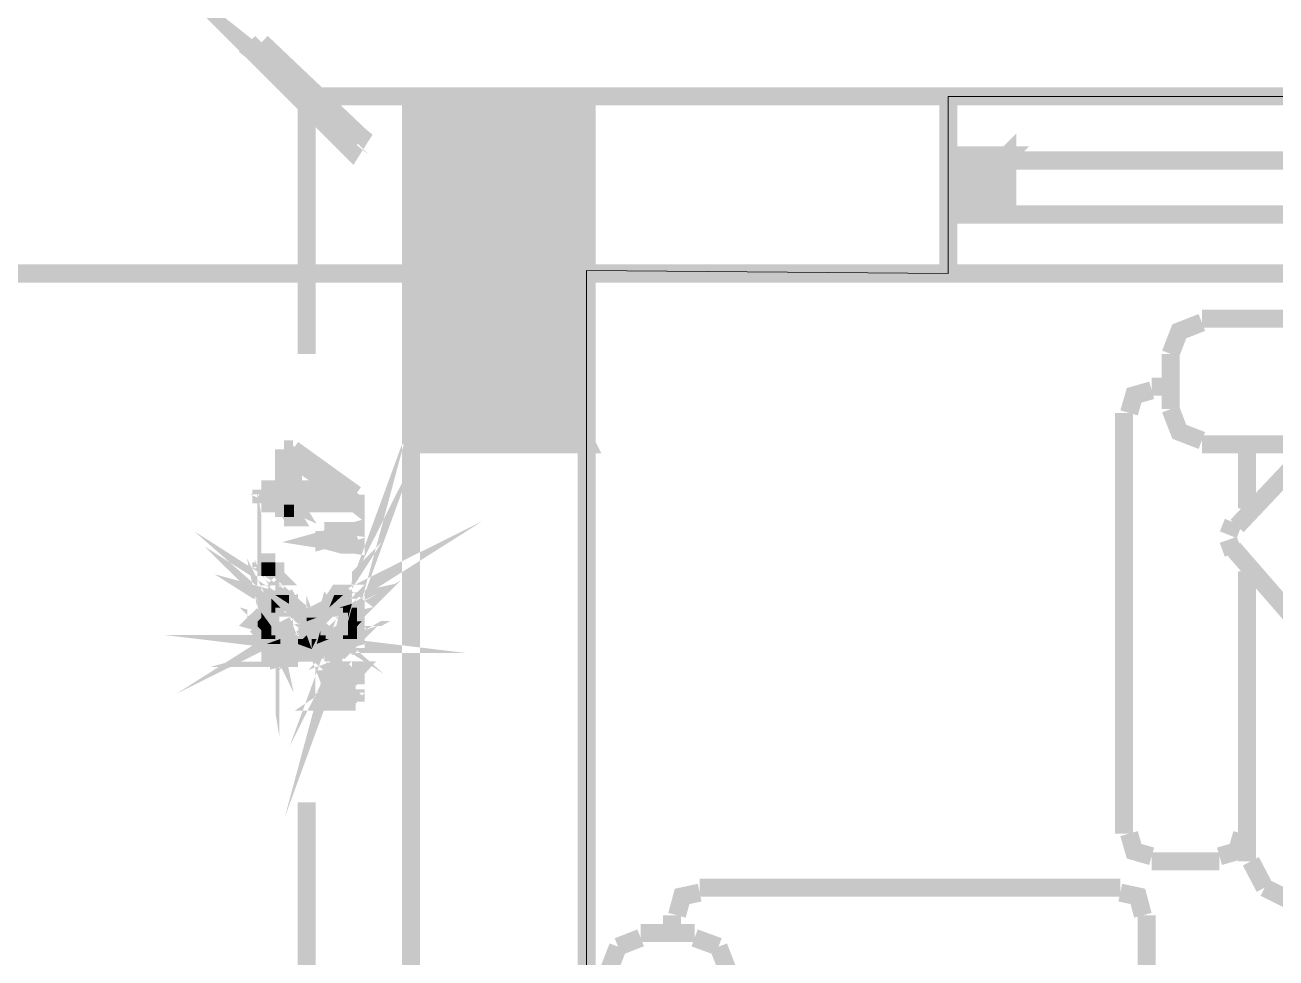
# Model space of a CAD drawing. Header units: inches. Extents: x -524 to 1067, y -71 to 1110.
# Drawn here: x 416.1 to 480.2, y 378.7 to 426.5 of the extents above; entities that cross this region are included whole.
import ezdxf

# ---------------------------------------------------------------- set-up
doc = ezdxf.new("R2010")
doc.units = ezdxf.units.IN
doc.header["$MEASUREMENT"] = 0
doc.layers.add('H', color=7, linetype='Continuous')
doc.layers.add('P', color=7, linetype='Continuous')
doc.layers.add('wall', color=16, linetype='Continuous', lineweight=20)

msp = doc.modelspace()

# ---------------------------------------------------------------- hatches: boundary and pattern name
at = {"layer": 'H', "linetype": 'Continuous'}
for points in [[(433.3373172373583, 420.7235308891658), (432.8226900951627, 420.0118125010232), (427.7348160794147, 425.0996865167713), (428.1873959775157, 425.6143136589667), (433.3373172373583, 420.7235308891658)], [(435.8484057042413, 404.9489315376142), (435.8484057042413, 422.7820394579477), (444.9255525314759, 422.7820394579477), (444.9255525314759, 404.9489315376142), (435.8484057042413, 404.9489315376142)], [(463.4667290020643, 416.7963053217736), (463.4667290020643, 419.8220209308519), (466.4267475291601, 419.8220209308519), (466.4267475291601, 416.7963053217736), (463.4667290020643, 416.7963053217736)], [(429.8626715680668, 404.2408629873595), (429.3443945879835, 402.6312844787907), (429.3443945879835, 404.7554901295549), (429.8626715680668, 404.7554901295549), (429.8626715680668, 404.2408629873595)], [(433.0818285852044, 402.4378430707314), (429.8626715680668, 404.2408629873595), (429.8626715680668, 404.7554901295549), (433.0818285852044, 402.4378430707314)], [(429.8626715680668, 401.923215928536), (429.3443945879835, 402.6312844787907), (429.8626715680668, 404.2408629873595), (429.8626715680668, 401.923215928536)], [(433.0818285852044, 402.4378430707314), (432.1803186268905, 402.6312844787907), (429.8626715680668, 404.2408629873595), (433.0818285852044, 402.4378430707314)], [(428.1873959775157, 401.923215928536), (428.1873959775157, 402.6312844787907), (429.8626715680668, 401.923215928536), (428.1873959775157, 401.923215928536)], [(429.8626715680668, 401.923215928536), (428.1873959775157, 402.6312844787907), (429.3443945879835, 402.6312844787907), (429.8626715680668, 401.923215928536)], [(429.8626715680668, 401.923215928536), (432.1803186268905, 402.6312844787907), (433.0818285852044, 401.923215928536), (429.8626715680668, 401.923215928536)], [(429.8626715680668, 401.923215928536), (429.8626715680668, 402.6312844787907), (432.1803186268905, 402.6312844787907), (429.8626715680668, 401.923215928536)], [(433.0818285852044, 401.923215928536), (432.1803186268905, 402.6312844787907), (433.0818285852044, 402.4378430707314), (433.0818285852044, 401.923215928536)], [(429.3443945879835, 401.2808444602636), (429.3443945879835, 401.923215928536), (429.8626715680668, 401.2808444602636), (429.3443945879835, 401.2808444602636)], [(429.8626715680668, 401.2808444602636), (429.3443945879835, 401.923215928536), (429.8626715680668, 401.923215928536), (429.8626715680668, 401.2808444602636)], [(431.4722500766356, 400.1201960119079), (431.4722500766356, 400.5727759100089), (433.0818285852044, 400.5727759100089), (433.0818285852044, 399.864707359754), (432.3701101970619, 399.864707359754), (431.4722500766356, 400.1201960119079)], [(428.1873959775157, 398.2551288511854), (428.1873959775157, 398.9631974014401), (428.8954645277706, 398.9631974014401), (428.8954645277706, 398.2551288511854), (428.1873959775157, 398.2551288511854)], [(428.7020231197112, 395.6783433023201), (428.4465344675575, 396.835341912788), (428.7020231197112, 397.0944804028296), (428.7020231197112, 395.6783433023201)], [(429.6035330780253, 396.835341912788), (428.7020231197112, 397.0944804028296), (428.8954645277706, 397.2879218108889), (429.6035330780253, 396.835341912788)], [(429.3443945879835, 396.835341912788), (429.3443945879835, 396.6455503426166), (429.1546030178122, 396.6455503426166), (428.7020231197112, 397.0944804028296), (429.6035330780253, 396.835341912788), (429.3443945879835, 396.835341912788)], [(428.8954645277706, 396.6455503426166), (428.8954645277706, 396.3864118525749), (428.7020231197112, 397.0944804028296), (429.1546030178122, 396.6455503426166), (428.8954645277706, 396.6455503426166)], [(428.7020231197112, 396.3864118525749), (428.7020231197112, 397.0944804028296), (428.8954645277706, 396.3864118525749), (428.7020231197112, 396.3864118525749)], [(429.6035330780253, 396.835341912788), (428.8954645277706, 397.2879218108889), (429.1546030178122, 397.2879218108889), (429.6035330780253, 396.835341912788)], [(429.6035330780253, 396.835341912788), (429.1546030178122, 397.2879218108889), (429.3443945879835, 397.2879218108889), (429.6035330780253, 396.835341912788)], [(429.6035330780253, 396.835341912788), (429.3443945879835, 397.2879218108889), (429.6035330780253, 397.2879218108889), (429.6035330780253, 396.835341912788)], [(431.662041646807, 396.6455503426166), (432.3701101970619, 397.2879218108889), (432.3701101970619, 397.0944804028296), (432.6292486871034, 397.0944804028296), (431.662041646807, 396.6455503426166)], [(431.662041646807, 396.6455503426166), (432.1803186268905, 397.2879218108889), (432.3701101970619, 397.2879218108889), (431.662041646807, 396.6455503426166)], [(431.662041646807, 396.6455503426166), (431.9211801368488, 397.2879218108889), (432.1803186268905, 397.2879218108889), (431.662041646807, 396.6455503426166)], [(431.662041646807, 396.6455503426166), (432.6292486871034, 397.0944804028296), (432.8226900951627, 396.835341912788), (431.662041646807, 396.6455503426166)], [(428.7020231197112, 395.6783433023201), (428.1873959775157, 396.6455503426166), (428.4465344675575, 396.6455503426166), (428.4465344675575, 396.835341912788), (428.7020231197112, 395.6783433023201)], [(428.7020231197112, 395.6783433023201), (428.1873959775157, 396.3864118525749), (428.1873959775157, 396.6455503426166), (428.7020231197112, 395.6783433023201)], [(431.662041646807, 396.6455503426166), (432.8226900951627, 396.835341912788), (432.1803186268905, 396.6455503426166), (431.662041646807, 396.6455503426166)], [(432.1803186268905, 396.6455503426166), (432.8226900951627, 396.835341912788), (432.3701101970619, 396.3864118525749), (432.3701101970619, 396.6455503426166), (432.1803186268905, 396.6455503426166)], [(432.3701101970619, 396.3864118525749), (432.8226900951627, 396.835341912788), (432.6292486871034, 396.1272733625331), (432.6292486871034, 396.3864118525749), (432.3701101970619, 396.3864118525749)], [(432.6292486871034, 395.9374817923618), (432.6292486871034, 396.1272733625331), (432.8226900951627, 396.835341912788), (432.6292486871034, 395.9374817923618)], [(432.6292486871034, 395.9374817923618), (432.8226900951627, 396.835341912788), (432.8226900951627, 396.6455503426166), (432.6292486871034, 395.9374817923618)], [(432.6292486871034, 395.9374817923618), (432.8226900951627, 396.6455503426166), (433.0818285852044, 396.6455503426166), (433.0818285852044, 396.3864118525749), (432.6292486871034, 395.9374817923618)], [(427.9939545694565, 395.6783433023201), (427.9939545694565, 395.9374817923618), (428.1873959775157, 396.1272733625331), (428.7020231197112, 395.6783433023201), (427.9939545694565, 395.6783433023201)], [(428.7020231197112, 395.6783433023201), (428.1873959775157, 396.1272733625331), (428.1873959775157, 396.3864118525749), (428.7020231197112, 395.6783433023201)], [(431.0196701785349, 394.7768333440061), (430.5050430363392, 395.9374817923618), (431.0196701785349, 396.1272733625331), (431.0196701785349, 394.7768333440061)], [(430.5050430363392, 395.9374817923618), (430.5050430363392, 396.1272733625331), (431.0196701785349, 396.1272733625331), (430.5050430363392, 395.9374817923618)], [(431.0196701785349, 395.0359718340478), (430.764181526381, 394.5176948539644), (430.5050430363392, 395.6783433023201), (430.5050430363392, 395.9374817923618), (431.0196701785349, 395.0359718340478)], [(431.0196701785349, 394.7768333440061), (430.5050430363392, 395.9374817923618), (431.0196701785349, 395.0359718340478), (431.0196701785349, 394.7768333440061)], [(432.6292486871034, 395.9374817923618), (433.0818285852044, 396.3864118525749), (433.0818285852044, 396.1272733625331), (432.6292486871034, 395.9374817923618)], [(432.6292486871034, 395.9374817923618), (433.0818285852044, 396.1272733625331), (433.0818285852044, 395.9374817923618), (432.6292486871034, 395.9374817923618)], [(432.6292486871034, 395.6783433023201), (432.6292486871034, 395.9374817923618), (433.3373172373583, 395.9374817923618), (433.0818285852044, 395.6783433023201), (432.6292486871034, 395.6783433023201)], [(428.1873959775157, 395.4849018942608), (427.9939545694565, 395.6783433023201), (428.7020231197112, 395.6783433023201), (428.7020231197112, 395.4849018942608), (428.1873959775157, 395.4849018942608)], [(428.1873959775157, 395.2294132421071), (428.1873959775157, 395.4849018942608), (428.7020231197112, 395.4849018942608), (428.7020231197112, 395.2294132421071), (428.1873959775157, 395.2294132421071)], [(428.1873959775157, 395.0359718340478), (428.1873959775157, 395.2294132421071), (428.8954645277706, 395.2294132421071), (428.8954645277706, 395.0359718340478), (428.1873959775157, 395.0359718340478)], [(430.764181526381, 394.5176948539644), (430.31160162828, 395.0359718340478), (430.5050430363392, 395.2294132421071), (430.764181526381, 394.5176948539644)], [(430.764181526381, 394.5176948539644), (430.5050430363392, 395.4849018942608), (430.5050430363392, 395.6783433023201), (430.764181526381, 394.5176948539644)], [(430.764181526381, 394.5176948539644), (430.5050430363392, 395.2294132421071), (430.5050430363392, 395.4849018942608), (430.764181526381, 394.5176948539644)], [(431.0196701785349, 394.7768333440061), (431.2131115865941, 395.6783433023201), (431.2131115865941, 395.4849018942608), (431.0196701785349, 394.7768333440061)], [(431.0196701785349, 394.7768333440061), (431.0196701785349, 395.6783433023201), (431.2131115865941, 395.6783433023201), (431.0196701785349, 394.7768333440061)], [(431.0196701785349, 394.7768333440061), (431.2131115865941, 395.4849018942608), (431.2131115865941, 395.2294132421071), (431.0196701785349, 394.7768333440061)], [(431.0196701785349, 394.7768333440061), (431.4722500766356, 395.2294132421071), (431.4722500766356, 395.0359718340478), (431.0196701785349, 394.7768333440061)], [(431.0196701785349, 394.7768333440061), (431.2131115865941, 395.2294132421071), (431.4722500766356, 395.2294132421071), (431.0196701785349, 394.7768333440061)], [(432.3701101970619, 395.0359718340478), (432.3701101970619, 395.2294132421071), (433.0818285852044, 395.2294132421071), (433.0818285852044, 395.0359718340478), (432.3701101970619, 395.0359718340478)], [(432.6292486871034, 395.4849018942608), (432.6292486871034, 395.6783433023201), (433.0818285852044, 395.6783433023201), (433.0818285852044, 395.4849018942608), (432.6292486871034, 395.4849018942608)], [(432.6292486871034, 395.2294132421071), (432.6292486871034, 395.4849018942608), (433.0818285852044, 395.4849018942608), (433.0818285852044, 395.2294132421071), (432.6292486871034, 395.2294132421071)], [(428.4465344675575, 394.7768333440061), (428.1873959775157, 395.0359718340478), (429.1546030178122, 395.0359718340478), (428.4465344675575, 394.7768333440061)], [(428.4465344675575, 394.7768333440061), (429.1546030178122, 395.0359718340478), (429.1546030178122, 394.7768333440061), (428.4465344675575, 394.7768333440061)], [(428.4465344675575, 394.5176948539644), (428.4465344675575, 394.7768333440061), (429.6035330780253, 394.7768333440061), (430.764181526381, 394.5176948539644), (428.4465344675575, 394.5176948539644)], [(428.7020231197112, 394.327903283793), (428.7020231197112, 394.5176948539644), (430.5050430363392, 394.5176948539644), (430.5050430363392, 394.327903283793), (428.7020231197112, 394.327903283793)], [(430.764181526381, 394.5176948539644), (429.6035330780253, 394.7768333440061), (429.8626715680668, 394.7768333440061), (430.764181526381, 394.5176948539644)], [(430.764181526381, 394.5176948539644), (429.8626715680668, 394.7768333440061), (430.0524631382384, 394.7768333440061), (430.764181526381, 394.5176948539644)], [(430.764181526381, 394.5176948539644), (430.0524631382384, 394.7768333440061), (430.0524631382384, 395.0359718340478), (430.764181526381, 394.5176948539644)], [(430.764181526381, 394.5176948539644), (430.0524631382384, 395.0359718340478), (430.31160162828, 395.0359718340478), (430.764181526381, 394.5176948539644)], [(430.764181526381, 394.5176948539644), (430.764181526381, 395.0359718340478), (431.0196701785349, 395.0359718340478), (430.764181526381, 394.5176948539644)], [(431.2131115865941, 394.5176948539644), (431.0196701785349, 394.7768333440061), (432.8226900951627, 395.0359718340478), (432.8226900951627, 394.7768333440061), (432.6292486871034, 394.5176948539644), (431.2131115865941, 394.5176948539644)], [(431.0196701785349, 394.7768333440061), (431.9211801368488, 395.0359718340478), (432.8226900951627, 395.0359718340478), (431.0196701785349, 394.7768333440061)], [(431.0196701785349, 394.7768333440061), (431.662041646807, 395.0359718340478), (431.9211801368488, 395.0359718340478), (431.0196701785349, 394.7768333440061)], [(431.0196701785349, 394.7768333440061), (431.4722500766356, 395.0359718340478), (431.662041646807, 395.0359718340478), (431.0196701785349, 394.7768333440061)], [(431.662041646807, 394.327903283793), (431.4722500766356, 394.5176948539644), (432.3701101970619, 394.5176948539644), (432.1803186268905, 394.327903283793), (431.662041646807, 394.327903283793)], [(429.1546030178122, 394.0687647937513), (429.1546030178122, 394.327903283793), (430.0524631382384, 394.327903283793), (430.0524631382384, 394.0687647937513), (429.1546030178122, 394.0687647937513)], [(431.4722500766356, 392.9117661832835), (431.4722500766356, 393.3606962434966), (433.0818285852044, 393.3606962434966), (433.0818285852044, 392.6526276932418), (432.3701101970619, 392.6526276932418), (431.4722500766356, 392.9117661832835)], [(431.4722500766356, 391.7511177349278), (431.4722500766356, 392.2000477951408), (432.3701101970619, 392.4591862851825), (433.0818285852044, 392.4591862851825), (433.0818285852044, 391.7511177349278), (431.4722500766356, 391.7511177349278)]]:
    msp.add_hatch(color=256, dxfattribs=at).paths.add_polyline_path(points)

# ---------------------------------------------------------------- linework, layer by layer
at = {"layer": 'P', "const_width": 0.927058823529412}
for points in [[(432.8226900951627, 420.0775095830057), (433.271620155376, 420.7855781332603), (427.7348160794147, 425.1653835987537), (432.8226900951627, 420.0775095830057)], [(433.271620155376, 420.7855781332603), (427.7348160794147, 425.1653835987537), (428.1873959775157, 425.6143136589668)], [(428.1873959775157, 425.6143136589668), (433.271620155376, 420.7855781332603)], [(436.0418471123005, 422.8477365399302), (430.5050430363392, 422.8477365399302)], [(430.5050430363392, 422.8477365399302), (430.5050430363392, 409.6499227372437)], [(444.8598554494934, 405.0146286195966), (435.8484057042413, 422.8477365399302), (444.8598554494934, 422.8477365399302)], [(435.8484057042413, 422.8477365399302), (435.8484057042413, 340.3139523805972)], [(621.7091004703368, 422.8477365399302), (435.8484057042413, 422.8477365399302)], [(435.8484057042413, 405.0146286195966), (444.8598554494934, 405.0146286195966), (435.8484057042413, 422.8477365399302)], [(435.8484057042413, 422.8477365399302), (435.8484057042413, 405.0146286195966)], [(444.8598554494934, 422.8477365399302), (444.8598554494934, 405.0146286195966)], [(463.4010319200818, 422.8477365399302), (534.7991606833982, 422.8477365399302), (463.4010319200818, 422.8477365399302), (477.5660527630646, 422.8477365399302)], [(463.4010319200818, 413.7705897126953), (463.4010319200818, 422.8477365399302)], [(463.4010319200818, 422.8477365399302), (463.4010319200818, 413.7705897126953)], [(463.6601704101236, 422.8477365399302), (475.6973357644542, 422.8477365399302)], [(463.4010319200818, 416.7963053217736), (466.4267475291601, 419.8220209308519), (466.4267475291601, 416.7963053217736)], [(463.4010319200818, 419.8220209308519), (463.4010319200818, 416.7963053217736)], [(463.4010319200818, 416.7963053217736), (466.4267475291601, 419.8220209308519), (463.4010319200818, 419.8220209308519)], [(463.4010319200818, 419.5628824408103), (533.1895821748294, 419.5628824408103)], [(466.4267475291601, 416.7963053217736), (463.4010319200818, 416.7963053217736)], [(533.1895821748294, 416.7963053217736), (463.4010319200818, 416.7963053217736)], [(366.9613654078075, 413.7705897126953), (435.8484057042413, 413.7705897126953)], [(444.8598554494934, 413.7705897126953), (444.8598554494934, 267.7588250068129)], [(444.8598554494934, 413.7705897126953), (554.9499156625552, 413.7705897126953)], [(476.4054043147089, 411.4529426538718), (511.3635516051211, 411.4529426538718), (544.5186789789054, 411.4529426538718)], [(476.4054043147089, 411.2595012458125), (475.2484057042411, 410.8069213477116), (474.799475644028, 409.6499227372437)], [(474.799475644028, 409.6499227372437), (474.799475644028, 406.8176485362247)], [(473.8322686037316, 407.7812057386333), (472.9307586454177, 407.5257170864795), (472.6716201553759, 406.6242071281654)], [(473.8322686037316, 407.9746471466925), (474.799475644028, 407.9746471466925)], [(472.4161315032222, 385.0573150484989), (472.4161315032222, 406.6242071281654)], [(474.799475644028, 406.8176485362247), (475.2484057042411, 405.6570000878691), (476.4054043147089, 405.2080700276559)], [(432.8226900951627, 396.6455503426166), (432.5635516051211, 395.9374817923618), (432.8226900951627, 396.9010389947704)], [(476.4054043147089, 405.0146286195966), (481.94220839067, 405.0146286195966)], [(478.7230513735324, 405.0146286195966), (478.7230513735324, 401.7297745204768)], [(429.7969744860845, 404.3065600693419), (429.3443945879835, 402.6969815607732), (429.7969744860845, 401.9889130105184)], [(429.7969744860845, 404.755490129555), (429.3443945879835, 404.755490129555)], [(429.3443945879835, 404.755490129555), (429.7969744860845, 404.3065600693419)], [(429.3443945879835, 404.755490129555), (429.7969744860845, 404.3065600693419)], [(429.3443945879835, 402.6969815607732), (429.3443945879835, 404.755490129555)], [(429.7969744860845, 404.3065600693419), (429.3443945879835, 402.6969815607732)], [(429.7969744860845, 404.3065600693419), (429.7969744860845, 404.755490129555)], [(429.7969744860845, 404.755490129555), (429.7969744860845, 404.3065600693419)], [(433.0161315032219, 402.4378430707314), (429.7969744860845, 404.755490129555)], [(429.7969744860845, 401.9889130105184), (429.7969744860845, 404.3065600693419)], [(429.7969744860845, 404.3065600693419), (432.114621544908, 402.6969815607732)], [(433.0161315032219, 402.4378430707314), (429.7969744860845, 404.3065600693419)], [(429.7969744860845, 404.3065600693419), (433.0161315032219, 402.4378430707314)], [(429.7969744860845, 404.3065600693419), (429.7969744860845, 402.6969815607732), (429.7969744860845, 402.6969815607732), (429.7969744860845, 404.3065600693419)], [(481.4932783304571, 404.3065600693419), (478.2084242313372, 400.8282645621626)], [(432.5635516051211, 396.386411852575), (432.8226900951627, 396.9010389947704), (432.5635516051211, 396.1929704445156)], [(428.1873959775157, 402.6969815607732), (429.7969744860845, 401.9889130105184), (428.1873959775157, 401.9889130105184)], [(428.1873959775157, 401.9889130105184), (428.1873959775157, 402.6969815607732)], [(428.1873959775157, 402.6969815607732), (429.3443945879835, 402.6969815607732)], [(429.3443945879835, 402.6969815607732), (428.1873959775157, 402.6969815607732), (428.1873959775157, 402.6969815607732), (429.3443945879835, 402.6969815607732)], [(428.1873959775157, 402.6969815607732), (429.7969744860845, 401.9889130105184), (429.3443945879835, 402.6969815607732)], [(429.7969744860845, 401.9889130105184), (432.114621544908, 402.6969815607732)], [(432.114621544908, 402.6969815607732), (429.7969744860845, 402.6969815607732)], [(429.7969744860845, 402.6969815607732), (432.114621544908, 402.6969815607732), (432.114621544908, 402.6969815607732), (429.7969744860845, 402.6969815607732)], [(432.114621544908, 402.6969815607732), (429.7969744860845, 401.9889130105184), (429.7969744860845, 402.6969815607732)], [(432.114621544908, 402.6969815607732), (433.0161315032219, 402.4378430707314)], [(433.0161315032219, 402.4378430707314), (433.0161315032219, 401.9889130105184), (432.114621544908, 402.6969815607732)], [(432.114621544908, 402.6969815607732), (433.0161315032219, 402.4378430707314)], [(432.114621544908, 402.6969815607732), (433.0161315032219, 401.9889130105184)], [(428.1873959775157, 401.9889130105184), (429.3443945879835, 401.9889130105184)], [(429.3443945879835, 401.9889130105184), (429.7969744860845, 401.9889130105184), (428.1873959775157, 401.9889130105184)], [(428.4465344675575, 396.6455503426166), (428.4465344675575, 396.9010389947704), (428.6363260377288, 395.7440403843025)], [(429.3443945879835, 401.9889130105184), (429.7969744860845, 401.2808444602636), (429.3443945879835, 401.2808444602636)], [(429.3443945879835, 401.2808444602636), (429.3443945879835, 401.9889130105184)], [(429.3443945879835, 401.9889130105184), (429.7969744860845, 401.9889130105184)], [(429.7969744860845, 401.2808444602636), (429.3443945879835, 401.9889130105184)], [(429.7969744860845, 401.9889130105184), (429.7969744860845, 401.2808444602636)], [(433.0161315032219, 401.9889130105184), (429.7969744860845, 401.9889130105184)], [(432.5635516051211, 397.0944804028297), (431.662041646807, 396.6455503426166), (432.3701101970619, 397.0944804028297)], [(428.6363260377288, 397.0944804028297), (428.4465344675575, 396.9010389947704), (428.6363260377288, 395.7440403843025), (428.6363260377288, 397.0944804028297)], [(433.0161315032219, 400.5727759100089), (431.4065529946533, 400.120196011908), (433.0161315032219, 399.8647073597541), (433.0161315032219, 400.5727759100089)], [(431.4065529946533, 400.5727759100089), (432.3701101970619, 400.5727759100089)], [(432.3701101970619, 400.5727759100089), (431.4065529946533, 400.5727759100089)], [(431.4065529946533, 400.5727759100089), (431.4065529946533, 400.5727759100089)], [(432.3701101970619, 400.5727759100089), (431.4065529946533, 400.5727759100089)], [(431.4065529946533, 400.5727759100089), (433.0161315032219, 400.5727759100089), (432.3701101970619, 400.5727759100089)], [(431.4065529946533, 400.5727759100089), (433.0161315032219, 400.5727759100089)], [(433.0161315032219, 400.5727759100089), (431.4065529946533, 400.120196011908), (431.4065529946533, 400.5727759100089)], [(478.0149828232779, 401.0217059702219), (477.7594941711238, 400.3793345019496)], [(428.8954645277706, 397.3536188928713), (429.6035330780253, 396.9010389947704), (429.0889059358299, 397.3536188928713)], [(431.4065529946533, 400.120196011908), (433.0161315032219, 399.8647073597541)], [(433.0161315032219, 399.8647073597541), (432.3701101970619, 399.8647073597541), (431.4065529946533, 400.120196011908)], [(477.7594941711238, 400.120196011908), (478.0149828232779, 399.4121274616531)], [(432.3701101970619, 397.3536188928713), (431.662041646807, 396.6455503426166), (432.114621544908, 397.3536188928713), (432.3701101970619, 397.3536188928713)], [(478.0149828232779, 399.6712659516948), (481.0406984323558, 396.1929704445156)], [(428.1873959775157, 396.6455503426166), (428.6363260377288, 395.7440403843025), (428.4465344675575, 396.6455503426166)], [(428.1873959775157, 398.9631974014401), (428.8954645277706, 398.9631974014401)], [(428.8954645277706, 398.9631974014401), (428.1873959775157, 398.9631974014401)], [(428.1873959775157, 398.9631974014401), (428.1873959775157, 398.9631974014401)], [(428.8954645277706, 398.9631974014401), (428.1873959775157, 398.9631974014401)], [(428.1873959775157, 398.9631974014401), (428.8954645277706, 398.2551288511854)], [(428.1873959775157, 398.9631974014401), (428.8954645277706, 398.2551288511854), (428.1873959775157, 398.2551288511854)], [(428.1873959775157, 398.2551288511854), (428.1873959775157, 398.9631974014401)], [(429.0889059358299, 397.3536188928713), (429.6035330780253, 396.9010389947704), (429.3443945879835, 397.3536188928713)], [(428.8954645277706, 398.2551288511854), (428.8954645277706, 398.9631974014401)], [(478.7230513735324, 398.5106175033392), (478.7230513735324, 383.6411779479894)], [(429.3443945879835, 396.9010389947704), (428.6363260377288, 397.0944804028297), (429.3443945879835, 396.6455503426166), (429.3443945879835, 396.9010389947704)], [(432.3701101970619, 397.0944804028297), (432.3701101970619, 397.3536188928713), (431.662041646807, 396.6455503426166)], [(432.8226900951627, 396.9010389947704), (431.662041646807, 396.6455503426166), (432.5635516051211, 397.0944804028297), (432.8226900951627, 396.9010389947704)], [(428.6363260377288, 397.0944804028297), (428.8954645277706, 397.3536188928713), (429.6035330780253, 396.9010389947704)], [(429.0889059358299, 397.3536188928713), (428.8954645277706, 397.3536188928713)], [(429.6035330780253, 396.9010389947704), (429.0889059358299, 397.3536188928713)], [(429.0889059358299, 397.3536188928713), (429.0889059358299, 397.3536188928713)], [(429.0889059358299, 397.3536188928713), (429.6035330780253, 396.9010389947704)], [(429.3443945879835, 397.3536188928713), (429.0889059358299, 397.3536188928713)], [(429.6035330780253, 396.9010389947704), (429.3443945879835, 397.3536188928713)], [(429.3443945879835, 397.3536188928713), (429.3443945879835, 397.3536188928713)], [(429.3443945879835, 397.3536188928713), (429.6035330780253, 396.9010389947704)], [(429.6035330780253, 397.3536188928713), (429.6035330780253, 396.9010389947704), (429.6035330780253, 397.3536188928713)], [(433.0161315032219, 396.1929704445156), (432.5635516051211, 395.9374817923618), (433.0161315032219, 396.386411852575), (433.0161315032219, 396.1929704445156)], [(431.662041646807, 396.6455503426166), (432.114621544908, 397.3536188928713), (432.114621544908, 397.3536188928713), (431.662041646807, 396.6455503426166)], [(431.8554830548662, 397.3536188928713), (431.662041646807, 396.6455503426166), (431.8554830548662, 397.3536188928713)], [(428.1873959775157, 396.6455503426166), (428.6363260377288, 395.7440403843025), (428.1873959775157, 396.6455503426166)], [(428.4465344675575, 396.6455503426166), (428.1873959775157, 396.6455503426166)], [(428.6363260377288, 397.0944804028297), (429.3443945879835, 396.6455503426166), (429.0889059358299, 396.6455503426166), (428.6363260377288, 397.0944804028297)], [(428.4465344675575, 396.9010389947704), (428.6363260377288, 395.7440403843025), (428.4465344675575, 396.9010389947704)], [(428.4465344675575, 396.9010389947704), (428.4465344675575, 396.9010389947704)], [(428.6363260377288, 395.7440403843025), (428.4465344675575, 396.6455503426166)], [(429.6035330780253, 396.9010389947704), (428.6363260377288, 397.0944804028297), (429.6035330780253, 396.9010389947704)], [(429.0889059358299, 396.6455503426166), (428.6363260377288, 397.0944804028297), (429.0889059358299, 396.6455503426166)], [(428.8954645277706, 396.6455503426166), (428.6363260377288, 397.0944804028297), (428.8954645277706, 396.6455503426166)], [(428.6363260377288, 397.0944804028297), (428.8954645277706, 396.6455503426166), (428.8954645277706, 396.386411852575)], [(428.8954645277706, 396.386411852575), (428.6363260377288, 397.0944804028297)], [(428.8954645277706, 396.386411852575), (428.6363260377288, 397.0944804028297), (428.8954645277706, 396.386411852575), (428.6363260377288, 397.0944804028297)], [(428.6363260377288, 397.0944804028297), (428.6363260377288, 396.386411852575)], [(428.6363260377288, 397.0944804028297), (428.6363260377288, 396.386411852575), (428.6363260377288, 396.1929704445156), (428.6363260377288, 397.0944804028297)], [(428.6363260377288, 396.1929704445156), (428.6363260377288, 397.0944804028297), (428.6363260377288, 396.1929704445156), (428.6363260377288, 397.0944804028297), (428.6363260377288, 395.9374817923618)], [(428.6363260377288, 397.0944804028297), (428.6363260377288, 395.9374817923618), (428.6363260377288, 395.7440403843025), (428.6363260377288, 397.0944804028297)], [(428.6363260377288, 397.0944804028297), (429.6035330780253, 396.9010389947704), (428.6363260377288, 397.0944804028297), (429.6035330780253, 396.9010389947704), (428.6363260377288, 397.0944804028297), (428.6363260377288, 397.0944804028297), (429.6035330780253, 396.9010389947704)], [(428.8954645277706, 396.6455503426166), (428.8954645277706, 396.6455503426166)], [(430.5050430363392, 395.9374817923618), (430.9539730965525, 394.7768333440061), (430.9539730965525, 395.9374817923618)], [(431.662041646807, 396.6455503426166), (432.5635516051211, 397.0944804028297)], [(432.5635516051211, 397.0944804028297), (431.662041646807, 396.6455503426166)], [(431.662041646807, 396.6455503426166), (432.3701101970619, 397.0944804028297)], [(431.662041646807, 396.6455503426166), (432.8226900951627, 396.9010389947704), (431.662041646807, 396.6455503426166)], [(431.8554830548662, 396.6455503426166), (432.8226900951627, 396.9010389947704), (431.8554830548662, 396.6455503426166), (431.8554830548662, 396.6455503426166), (432.8226900951627, 396.9010389947704)], [(431.8554830548662, 396.6455503426166), (432.114621544908, 396.6455503426166)], [(432.114621544908, 396.6455503426166), (432.8226900951627, 396.9010389947704)], [(432.114621544908, 396.6455503426166), (432.8226900951627, 396.9010389947704), (432.114621544908, 396.6455503426166)], [(432.3701101970619, 397.0944804028297), (432.5635516051211, 397.0944804028297)], [(432.3701101970619, 396.6455503426166), (432.8226900951627, 396.9010389947704)], [(432.8226900951627, 396.9010389947704), (432.3701101970619, 396.386411852575)], [(432.8226900951627, 396.9010389947704), (432.3701101970619, 396.386411852575), (432.3701101970619, 396.386411852575), (432.8226900951627, 396.9010389947704)], [(432.3701101970619, 396.386411852575), (432.8226900951627, 396.9010389947704), (432.3701101970619, 396.386411852575)], [(432.3701101970619, 396.386411852575), (432.3701101970619, 396.6455503426166)], [(432.5635516051211, 397.0944804028297), (432.5635516051211, 397.0944804028297)], [(432.8226900951627, 396.9010389947704), (432.5635516051211, 396.1929704445156), (432.5635516051211, 396.1929704445156), (432.8226900951627, 396.9010389947704)], [(432.5635516051211, 396.1929704445156), (432.8226900951627, 396.9010389947704), (432.5635516051211, 396.1929704445156)], [(432.5635516051211, 395.9374817923618), (432.8226900951627, 396.9010389947704), (432.5635516051211, 395.9374817923618), (432.5635516051211, 395.9374817923618)], [(432.5635516051211, 395.9374817923618), (432.8226900951627, 396.9010389947704), (432.8226900951627, 396.9010389947704), (432.5635516051211, 395.9374817923618), (432.8226900951627, 396.9010389947704), (432.5635516051211, 395.9374817923618)], [(432.5635516051211, 395.9374817923618), (433.0161315032219, 396.6455503426166)], [(432.5635516051211, 395.9374817923618), (433.0161315032219, 396.6455503426166)], [(432.8226900951627, 396.6455503426166), (432.5635516051211, 395.9374817923618)], [(432.8226900951627, 396.9010389947704), (432.8226900951627, 396.6455503426166)], [(433.0161315032219, 396.6455503426166), (432.8226900951627, 396.6455503426166)], [(433.0161315032219, 396.6455503426166), (433.0161315032219, 396.386411852575)], [(428.6363260377288, 395.7440403843025), (427.9282574874742, 395.9374817923618), (428.1873959775157, 396.1929704445156), (428.6363260377288, 395.7440403843025)], [(428.6363260377288, 395.7440403843025), (427.9282574874742, 395.9374817923618), (427.9282574874742, 395.7440403843025)], [(428.1873959775157, 396.386411852575), (428.6363260377288, 395.7440403843025), (428.1873959775157, 396.386411852575)], [(428.1873959775157, 396.386411852575), (428.6363260377288, 395.7440403843025), (428.1873959775157, 396.386411852575), (428.1873959775157, 396.386411852575)], [(428.1873959775157, 396.1929704445156), (428.6363260377288, 395.7440403843025), (428.1873959775157, 396.1929704445156)], [(428.1873959775157, 396.1929704445156), (428.1873959775157, 396.1929704445156)], [(428.6363260377288, 396.386411852575), (428.8954645277706, 396.386411852575)], [(428.6363260377288, 395.9374817923618), (428.6363260377288, 396.1929704445156)], [(430.9539730965525, 396.1929704445156), (430.5050430363392, 395.9374817923618), (430.9539730965525, 396.1929704445156)], [(430.5050430363392, 396.1929704445156), (430.9539730965525, 396.1929704445156), (430.5050430363392, 396.1929704445156), (430.9539730965525, 396.1929704445156)], [(430.9539730965525, 396.1929704445156), (430.5050430363392, 395.9374817923618)], [(430.5050430363392, 395.9374817923618), (430.5050430363392, 396.1929704445156)], [(430.5050430363392, 395.9374817923618), (430.9539730965525, 395.0359718340478), (430.5050430363392, 395.9374817923618)], [(430.9539730965525, 395.0359718340478), (430.5050430363392, 395.9374817923618), (430.9539730965525, 395.0359718340478)], [(430.9539730965525, 394.7768333440061), (430.5050430363392, 395.9374817923618)], [(430.5050430363392, 395.9374817923618), (430.5050430363392, 395.9374817923618)], [(430.5050430363392, 395.9374817923618), (430.9539730965525, 394.7768333440061)], [(430.9539730965525, 395.9374817923618), (430.5050430363392, 395.9374817923618)], [(430.9539730965525, 395.9374817923618), (430.9539730965525, 394.7768333440061), (430.9539730965525, 395.9374817923618)], [(430.9539730965525, 395.9374817923618), (430.9539730965525, 394.7768333440061), (430.9539730965525, 395.9374817923618)], [(432.5635516051211, 395.9374817923618), (433.0161315032219, 396.1929704445156), (433.0161315032219, 395.9374817923618)], [(432.5635516051211, 396.1929704445156), (432.5635516051211, 396.386411852575)], [(432.5635516051211, 395.9374817923618), (433.0161315032219, 396.386411852575)], [(433.0161315032219, 396.386411852575), (432.5635516051211, 395.9374817923618)], [(433.0161315032219, 396.386411852575), (432.5635516051211, 395.9374817923618)], [(432.5635516051211, 395.9374817923618), (433.0161315032219, 396.1929704445156)], [(433.0161315032219, 396.1929704445156), (432.5635516051211, 395.9374817923618)], [(433.0161315032219, 395.7440403843025), (432.5635516051211, 395.9374817923618), (432.5635516051211, 395.7440403843025)], [(433.0161315032219, 395.7440403843025), (432.5635516051211, 395.9374817923618)], [(432.5635516051211, 395.9374817923618), (433.271620155376, 395.9374817923618)], [(433.0161315032219, 395.9374817923618), (432.5635516051211, 395.9374817923618), (433.0161315032219, 395.9374817923618)], [(433.0161315032219, 395.9374817923618), (432.5635516051211, 395.9374817923618)], [(433.0161315032219, 396.386411852575), (433.0161315032219, 396.386411852575)], [(433.0161315032219, 396.1929704445156), (433.0161315032219, 396.1929704445156)], [(433.271620155376, 395.9374817923618), (433.0161315032219, 395.7440403843025)], [(427.9282574874742, 395.7440403843025), (428.6363260377288, 395.7440403843025)], [(428.1873959775157, 395.4849018942609), (427.9282574874742, 395.7440403843025)], [(427.9282574874742, 395.7440403843025), (428.6363260377288, 395.7440403843025)], [(428.6363260377288, 395.7440403843025), (427.9282574874742, 395.7440403843025)], [(427.9282574874742, 395.7440403843025), (428.6363260377288, 395.7440403843025), (428.6363260377288, 395.7440403843025)], [(428.6363260377288, 395.7440403843025), (427.9282574874742, 395.7440403843025)], [(427.9282574874742, 395.7440403843025), (428.6363260377288, 395.7440403843025)], [(428.6363260377288, 395.7440403843025), (428.1873959775157, 395.4849018942609)], [(428.6363260377288, 395.7440403843025), (428.1873959775157, 395.4849018942609)], [(428.6363260377288, 395.4849018942609), (428.1873959775157, 395.2294132421071), (428.1873959775157, 395.4849018942609)], [(428.1873959775157, 395.4849018942609), (428.6363260377288, 395.4849018942609)], [(428.6363260377288, 395.4849018942609), (428.1873959775157, 395.2294132421071)], [(428.1873959775157, 395.4849018942609), (428.6363260377288, 395.4849018942609), (428.1873959775157, 395.4849018942609), (428.6363260377288, 395.4849018942609), (428.6363260377288, 395.4849018942609), (428.1873959775157, 395.4849018942609)], [(428.1873959775157, 395.4849018942609), (428.6363260377288, 395.4849018942609)], [(428.6363260377288, 395.4849018942609), (428.6363260377288, 395.7440403843025)], [(428.6363260377288, 395.2294132421071), (428.6363260377288, 395.4849018942609)], [(430.2459045462977, 395.0359718340478), (430.764181526381, 394.5833919359469), (430.5050430363392, 395.2294132421071)], [(430.5050430363392, 395.7440403843025), (430.764181526381, 394.5833919359469), (430.5050430363392, 395.7440403843025)], [(430.5050430363392, 395.7440403843025), (430.764181526381, 394.5833919359469), (430.5050430363392, 395.7440403843025)], [(430.5050430363392, 395.7440403843025), (430.9539730965525, 395.0359718340478), (430.764181526381, 394.5833919359469)], [(430.764181526381, 394.5833919359469), (430.5050430363392, 395.7440403843025)], [(430.5050430363392, 395.4849018942609), (430.764181526381, 394.5833919359469), (430.5050430363392, 395.4849018942609)], [(430.5050430363392, 395.4849018942609), (430.764181526381, 394.5833919359469), (430.5050430363392, 395.4849018942609)], [(431.2131115865941, 395.7440403843025), (430.9539730965525, 394.7768333440061), (431.2131115865941, 395.7440403843025)], [(430.9539730965525, 395.7440403843025), (430.9539730965525, 394.7768333440061), (430.9539730965525, 395.7440403843025)], [(431.2131115865941, 395.4849018942609), (430.9539730965525, 394.7768333440061), (431.2131115865941, 395.4849018942609)], [(431.2131115865941, 395.4849018942609), (430.9539730965525, 394.7768333440061), (431.2131115865941, 395.4849018942609)], [(433.0161315032219, 395.4849018942609), (432.5635516051211, 395.2294132421071), (433.0161315032219, 395.2294132421071), (433.0161315032219, 395.4849018942609)], [(433.0161315032219, 395.7440403843025), (432.5635516051211, 395.4849018942609), (433.0161315032219, 395.4849018942609), (433.0161315032219, 395.7440403843025)], [(432.5635516051211, 395.4849018942609), (433.0161315032219, 395.4849018942609), (432.5635516051211, 395.2294132421071), (432.5635516051211, 395.4849018942609)], [(433.0161315032219, 395.7440403843025), (432.5635516051211, 395.4849018942609), (432.5635516051211, 395.7440403843025)], [(432.5635516051211, 395.7440403843025), (433.0161315032219, 395.7440403843025)], [(432.5635516051211, 395.7440403843025), (433.0161315032219, 395.7440403843025)], [(432.5635516051211, 395.4849018942609), (433.0161315032219, 395.4849018942609)], [(433.0161315032219, 395.4849018942609), (432.5635516051211, 395.4849018942609)], [(432.5635516051211, 395.4849018942609), (433.0161315032219, 395.4849018942609)], [(433.0161315032219, 395.4849018942609), (433.0161315032219, 395.4849018942609), (432.5635516051211, 395.4849018942609)], [(432.8226900951627, 394.7768333440061), (430.9539730965525, 394.7768333440061), (432.5635516051211, 394.5833919359469)], [(428.8954645277706, 395.2294132421071), (428.1873959775157, 395.2294132421071)], [(428.1873959775157, 395.2294132421071), (428.8954645277706, 395.0359718340478), (428.8954645277706, 395.2294132421071)], [(428.1873959775157, 395.2294132421071), (428.8954645277706, 395.0359718340478)], [(428.1873959775157, 395.0359718340478), (428.1873959775157, 395.2294132421071)], [(428.8954645277706, 395.2294132421071), (428.1873959775157, 395.2294132421071), (428.6363260377288, 395.2294132421071), (428.8954645277706, 395.2294132421071)], [(428.1873959775157, 395.2294132421071), (428.6363260377288, 395.2294132421071), (428.1873959775157, 395.2294132421071), (428.1873959775157, 395.2294132421071)], [(428.1873959775157, 395.2294132421071), (428.6363260377288, 395.2294132421071)], [(428.8954645277706, 395.0359718340478), (428.1873959775157, 395.0359718340478), (429.0889059358299, 395.0359718340478), (428.8954645277706, 395.0359718340478)], [(428.1873959775157, 395.0359718340478), (429.0889059358299, 395.0359718340478)], [(429.0889059358299, 395.0359718340478), (428.4465344675575, 394.7768333440061), (428.1873959775157, 395.0359718340478)], [(428.1873959775157, 395.0359718340478), (428.8954645277706, 395.0359718340478), (428.1873959775157, 395.0359718340478), (428.1873959775157, 395.0359718340478)], [(428.8954645277706, 395.0359718340478), (428.1873959775157, 395.0359718340478), (428.8954645277706, 395.0359718340478), (428.8954645277706, 395.0359718340478)], [(428.8954645277706, 395.0359718340478), (428.1873959775157, 395.0359718340478)], [(429.0889059358299, 395.0359718340478), (428.4465344675575, 394.7768333440061), (429.0889059358299, 395.0359718340478)], [(430.764181526381, 394.5833919359469), (428.4465344675575, 394.7768333440061), (428.4465344675575, 394.5833919359469)], [(430.764181526381, 394.5833919359469), (428.4465344675575, 394.7768333440061)], [(428.4465344675575, 394.7768333440061), (429.6035330780253, 394.7768333440061)], [(429.6035330780253, 394.7768333440061), (428.4465344675575, 394.7768333440061), (429.6035330780253, 394.7768333440061), (428.4465344675575, 394.7768333440061), (429.3443945879835, 394.7768333440061), (429.6035330780253, 394.7768333440061)], [(428.4465344675575, 394.7768333440061), (429.3443945879835, 394.7768333440061), (428.4465344675575, 394.7768333440061), (428.4465344675575, 394.7768333440061), (429.3443945879835, 394.7768333440061)], [(428.4465344675575, 394.7768333440061), (429.0889059358299, 394.7768333440061), (429.3443945879835, 394.7768333440061)], [(429.6035330780253, 394.7768333440061), (430.764181526381, 394.5833919359469)], [(430.764181526381, 394.5833919359469), (429.6035330780253, 394.7768333440061)], [(429.6035330780253, 394.7768333440061), (429.7969744860845, 394.7768333440061)], [(430.764181526381, 394.5833919359469), (429.6035330780253, 394.7768333440061)], [(429.6035330780253, 394.7768333440061), (429.6035330780253, 394.7768333440061)], [(429.6035330780253, 394.7768333440061), (430.764181526381, 394.5833919359469)], [(429.7969744860845, 394.7768333440061), (430.764181526381, 394.5833919359469), (429.7969744860845, 394.7768333440061), (430.764181526381, 394.5833919359469)], [(430.0524631382384, 395.0359718340478), (430.764181526381, 394.5833919359469), (430.0524631382384, 395.0359718340478)], [(430.0524631382384, 394.7768333440061), (430.764181526381, 394.5833919359469), (430.0524631382384, 394.7768333440061)], [(430.5050430363392, 395.2294132421071), (430.2459045462977, 395.0359718340478)], [(430.2459045462977, 395.0359718340478), (430.764181526381, 394.5833919359469), (430.2459045462977, 395.0359718340478)], [(430.2459045462977, 395.0359718340478), (430.764181526381, 394.5833919359469), (430.2459045462977, 395.0359718340478)], [(430.5050430363392, 395.2294132421071), (430.764181526381, 394.5833919359469), (430.5050430363392, 395.2294132421071)], [(430.764181526381, 395.0359718340478), (430.764181526381, 394.5833919359469), (430.764181526381, 395.0359718340478)], [(430.9539730965525, 395.0359718340478), (430.764181526381, 394.5833919359469), (430.9539730965525, 395.0359718340478)], [(430.764181526381, 394.7768333440061), (430.764181526381, 394.7768333440061), (430.764181526381, 394.7768333440061)], [(431.4065529946533, 395.2294132421071), (430.9539730965525, 394.7768333440061), (431.4065529946533, 395.2294132421071)], [(431.4065529946533, 395.2294132421071), (430.9539730965525, 394.7768333440061), (431.4065529946533, 395.2294132421071)], [(431.2131115865941, 395.2294132421071), (430.9539730965525, 394.7768333440061), (431.2131115865941, 395.2294132421071)], [(430.9539730965525, 395.0359718340478), (430.9539730965525, 394.7768333440061), (430.9539730965525, 395.0359718340478)], [(432.8226900951627, 395.0359718340478), (430.9539730965525, 394.7768333440061), (432.8226900951627, 395.0359718340478)], [(432.8226900951627, 395.0359718340478), (430.9539730965525, 394.7768333440061)], [(430.9539730965525, 394.7768333440061), (431.8554830548662, 395.0359718340478)], [(430.9539730965525, 394.7768333440061), (431.8554830548662, 395.0359718340478)], [(431.8554830548662, 395.0359718340478), (430.9539730965525, 394.7768333440061)], [(431.662041646807, 395.0359718340478), (430.9539730965525, 394.7768333440061), (431.662041646807, 395.0359718340478)], [(431.4065529946533, 395.0359718340478), (430.9539730965525, 394.7768333440061), (431.4065529946533, 395.0359718340478)], [(432.8226900951627, 394.7768333440061), (430.9539730965525, 394.7768333440061)], [(430.9539730965525, 394.7768333440061), (432.8226900951627, 394.7768333440061), (432.8226900951627, 394.7768333440061), (430.9539730965525, 394.7768333440061)], [(432.8226900951627, 394.7768333440061), (430.9539730965525, 394.7768333440061)], [(430.9539730965525, 394.7768333440061), (430.9539730965525, 394.7768333440061)], [(430.9539730965525, 394.7768333440061), (432.5635516051211, 394.5833919359469)], [(432.5635516051211, 394.5833919359469), (431.2131115865941, 394.5833919359469), (430.9539730965525, 394.7768333440061)], [(431.662041646807, 394.327903283793), (432.3701101970619, 394.5833919359469), (432.114621544908, 394.327903283793)], [(431.8554830548662, 395.0359718340478), (432.8226900951627, 395.0359718340478)], [(431.8554830548662, 395.0359718340478), (431.8554830548662, 395.0359718340478)], [(432.114621544908, 395.0359718340478), (432.8226900951627, 395.0359718340478)], [(432.8226900951627, 395.0359718340478), (432.114621544908, 395.0359718340478)], [(432.114621544908, 395.0359718340478), (432.8226900951627, 395.0359718340478)], [(432.8226900951627, 395.0359718340478), (432.114621544908, 395.0359718340478)], [(432.3701101970619, 395.0359718340478), (433.0161315032219, 395.0359718340478), (432.114621544908, 395.0359718340478), (432.3701101970619, 395.0359718340478)], [(433.0161315032219, 395.0359718340478), (432.114621544908, 395.0359718340478), (432.8226900951627, 395.0359718340478), (433.0161315032219, 395.0359718340478)], [(432.3701101970619, 395.2294132421071), (433.0161315032219, 395.2294132421071)], [(433.0161315032219, 395.2294132421071), (432.3701101970619, 395.0359718340478)], [(432.3701101970619, 395.0359718340478), (432.3701101970619, 395.2294132421071)], [(433.0161315032219, 395.2294132421071), (432.3701101970619, 395.0359718340478)], [(432.3701101970619, 395.0359718340478), (433.0161315032219, 395.0359718340478), (433.0161315032219, 395.2294132421071)], [(433.0161315032219, 395.2294132421071), (432.3701101970619, 395.2294132421071), (433.0161315032219, 395.2294132421071), (433.0161315032219, 395.2294132421071), (432.3701101970619, 395.2294132421071), (433.0161315032219, 395.2294132421071)], [(432.3701101970619, 395.2294132421071), (432.3701101970619, 395.2294132421071)], [(433.0161315032219, 395.2294132421071), (432.3701101970619, 395.2294132421071), (432.5635516051211, 395.2294132421071)], [(432.5635516051211, 395.2294132421071), (433.0161315032219, 395.2294132421071)], [(432.5635516051211, 394.5833919359469), (432.8226900951627, 394.7768333440061)], [(430.0524631382384, 394.327903283793), (429.0889059358299, 394.0687647937514), (430.0524631382384, 394.0687647937514)], [(429.0889059358299, 394.327903283793), (430.0524631382384, 394.327903283793), (429.0889059358299, 394.0687647937514), (429.0889059358299, 394.327903283793)], [(428.4465344675575, 394.5833919359469), (430.764181526381, 394.5833919359469), (428.4465344675575, 394.5833919359469), (430.764181526381, 394.5833919359469), (428.6363260377288, 394.5833919359469), (428.4465344675575, 394.5833919359469)], [(428.4465344675575, 394.5833919359469), (430.764181526381, 394.5833919359469)], [(430.764181526381, 394.5833919359469), (428.6363260377288, 394.5833919359469), (430.5050430363392, 394.5833919359469)], [(428.6363260377288, 394.5833919359469), (430.5050430363392, 394.5833919359469)], [(430.5050430363392, 394.5833919359469), (428.6363260377288, 394.327903283793), (428.6363260377288, 394.5833919359469)], [(430.5050430363392, 394.5833919359469), (428.6363260377288, 394.327903283793)], [(428.6363260377288, 394.327903283793), (430.5050430363392, 394.327903283793), (430.5050430363392, 394.5833919359469)], [(428.6363260377288, 394.327903283793), (430.5050430363392, 394.327903283793), (428.8954645277706, 394.327903283793), (428.6363260377288, 394.327903283793)], [(430.5050430363392, 394.327903283793), (428.8954645277706, 394.327903283793)], [(428.8954645277706, 394.327903283793), (430.5050430363392, 394.327903283793)], [(430.5050430363392, 394.327903283793), (428.8954645277706, 394.327903283793), (430.2459045462977, 394.327903283793), (430.5050430363392, 394.327903283793)], [(428.8954645277706, 394.327903283793), (430.2459045462977, 394.327903283793), (428.8954645277706, 394.327903283793), (428.8954645277706, 394.327903283793), (430.2459045462977, 394.327903283793), (428.8954645277706, 394.327903283793)], [(430.2459045462977, 394.327903283793), (430.2459045462977, 394.327903283793), (428.8954645277706, 394.327903283793)], [(430.2459045462977, 394.327903283793), (429.0889059358299, 394.327903283793), (428.8954645277706, 394.327903283793)], [(430.2459045462977, 394.327903283793), (429.0889059358299, 394.327903283793), (430.0524631382384, 394.327903283793), (430.2459045462977, 394.327903283793)], [(429.0889059358299, 394.0687647937514), (430.0524631382384, 394.0687647937514), (429.3443945879835, 394.0687647937514), (429.0889059358299, 394.0687647937514)], [(430.0524631382384, 394.0687647937514), (429.3443945879835, 394.0687647937514), (429.7969744860845, 394.0687647937514), (430.0524631382384, 394.0687647937514)], [(429.3443945879835, 394.0687647937514), (429.7969744860845, 394.0687647937514), (429.6035330780253, 394.0687647937514), (429.3443945879835, 394.0687647937514)], [(429.7969744860845, 394.0687647937514), (429.6035330780253, 394.0687647937514), (429.7969744860845, 394.0687647937514)], [(429.6035330780253, 394.0687647937514), (429.6035330780253, 394.0687647937514), (429.6035330780253, 394.0687647937514)], [(430.0524631382384, 394.0687647937514), (430.0524631382384, 394.327903283793)], [(430.5050430363392, 394.5833919359469), (430.764181526381, 394.5833919359469)], [(431.4065529946533, 394.5833919359469), (431.2131115865941, 394.5833919359469), (432.3701101970619, 394.5833919359469)], [(432.5635516051211, 394.5833919359469), (431.2131115865941, 394.5833919359469), (432.5635516051211, 394.5833919359469), (431.2131115865941, 394.5833919359469), (432.3701101970619, 394.5833919359469), (432.5635516051211, 394.5833919359469)], [(432.5635516051211, 394.5833919359469), (431.2131115865941, 394.5833919359469), (432.5635516051211, 394.5833919359469), (431.2131115865941, 394.5833919359469), (431.2131115865941, 394.5833919359469), (432.5635516051211, 394.5833919359469)], [(432.3701101970619, 394.5833919359469), (431.4065529946533, 394.5833919359469)], [(431.4065529946533, 394.5833919359469), (431.662041646807, 394.327903283793)], [(432.3701101970619, 394.5833919359469), (431.4065529946533, 394.5833919359469), (432.3701101970619, 394.5833919359469), (432.3701101970619, 394.5833919359469), (431.4065529946533, 394.5833919359469), (432.3701101970619, 394.5833919359469)], [(431.4065529946533, 394.5833919359469), (431.4065529946533, 394.5833919359469), (432.3701101970619, 394.5833919359469)], [(431.662041646807, 394.327903283793), (432.3701101970619, 394.5833919359469)], [(431.8554830548662, 394.327903283793), (431.662041646807, 394.327903283793), (431.8554830548662, 394.327903283793), (432.114621544908, 394.327903283793), (431.8554830548662, 394.327903283793)], [(431.662041646807, 394.327903283793), (432.114621544908, 394.327903283793), (431.662041646807, 394.327903283793), (431.662041646807, 394.327903283793), (432.114621544908, 394.327903283793)], [(432.3701101970619, 393.4263933254791), (431.4065529946533, 392.9738134273781)], [(432.3701101970619, 393.4263933254791), (431.4065529946533, 392.9738134273781), (431.4065529946533, 393.4263933254791)], [(431.4065529946533, 393.4263933254791), (432.3701101970619, 393.4263933254791)], [(433.0161315032219, 393.4263933254791), (432.3701101970619, 392.7183247752242), (432.3701101970619, 393.4263933254791), (433.0161315032219, 393.4263933254791)], [(433.0161315032219, 393.4263933254791), (432.3701101970619, 392.7183247752242)], [(432.3701101970619, 392.7183247752242), (432.3701101970619, 393.4263933254791)], [(433.0161315032219, 392.7183247752242), (433.0161315032219, 393.4263933254791)], [(431.4065529946533, 392.9738134273781), (432.3701101970619, 392.7183247752242)], [(432.3701101970619, 392.7183247752242), (433.0161315032219, 392.7183247752242)], [(432.3701101970619, 392.4591862851826), (431.4065529946533, 391.8168148169103), (432.3701101970619, 391.8168148169103)], [(432.3701101970619, 392.4591862851826), (431.4065529946533, 391.8168148169103)], [(431.4065529946533, 392.2657448771233), (432.3701101970619, 392.4591862851826)], [(431.4065529946533, 391.8168148169103), (431.4065529946533, 392.2657448771233)], [(433.0161315032219, 392.4591862851826), (432.3701101970619, 391.8168148169103), (433.0161315032219, 391.8168148169103)], [(433.0161315032219, 392.4591862851826), (432.3701101970619, 391.8168148169103)], [(432.3701101970619, 391.8168148169103), (432.3701101970619, 392.4591862851826)], [(432.3701101970619, 392.4591862851826), (433.0161315032219, 392.4591862851826)], [(432.3701101970619, 391.8168148169103), (432.3701101970619, 392.4591862851826)], [(433.0161315032219, 391.8168148169103), (433.0161315032219, 392.4591862851826)], [(430.5050430363392, 373.4690797543813), (430.5050430363392, 386.6668935570677)], [(472.6716201553759, 385.0573150484989), (472.9307586454177, 384.1558050901849), (473.8322686037316, 383.8966666001432)], [(477.306914273023, 383.8966666001432), (478.2084242313372, 384.1558050901849), (478.4675627213787, 385.0573150484989)], [(477.306914273023, 383.6411779479894), (473.8322686037316, 383.6411779479894)], [(478.9164927815916, 383.6411779479894), (479.6245613318465, 382.2870880915745)], [(450.6557980154962, 382.0315994394206), (449.7542880571823, 381.8381580313613), (449.4951495671407, 380.870950991065)], [(472.2226900951628, 382.2870880915745), (450.6557980154962, 382.2870880915745)], [(473.3796887056305, 380.870950991065), (473.1242000534769, 381.8381580313613), (472.2226900951628, 382.0315994394206)], [(479.6245613318465, 382.2870880915745), (481.0406984323558, 381.5790195413197)], [(435.8484057042413, 340.3139523805972), (435.8484057042413, 380.870950991065), (435.8484057042413, 340.3139523805972), (435.8484057042413, 380.870950991065)], [(435.8484057042413, 340.3139523805972), (435.8484057042413, 380.870950991065), (435.8484057042413, 340.3139523805972), (435.8484057042413, 380.870950991065), (435.8484057042413, 340.3139523805972)], [(435.8484057042413, 380.870950991065), (435.8484057042413, 340.3139523805972)], [(449.2396609149869, 380.870950991065), (449.2396609149869, 379.9694410327509)], [(473.5731301136898, 377.2028639137143), (473.5731301136898, 380.870950991065)], [(447.6300824064181, 379.9694410327509), (450.3966595254547, 379.9694410327509)], [(446.4694339580624, 379.2613724824962), (446.0205038978493, 378.1043738720284)], [(447.6300824064181, 379.7139523805972), (446.4694339580624, 379.2613724824962)], [(451.6230050557929, 379.2613724824962), (450.3966595254547, 379.7139523805972)], [(452.0719351160058, 378.1043738720284), (451.6230050557929, 379.2613724824962)]]:
    msp.add_lwpolyline(points, dxfattribs=at)
at = {"layer": 'wall'}
msp.add_lwpolyline([(619.6505919015549, 210.9746471466925), (444.8598554494934, 210.9746471466925), (444.8598554494934, 313.4657448771234), (435.8484057042413, 313.4657448771234), (435.8484057042413, 373.4690797543813), (444.8598554494934, 373.4690797543813), (444.8598554494934, 413.9311825797635), (463.4010319200818, 413.7705897126953), (463.4010319200818, 422.8477365399302), (534.7991606833982, 422.8477365399302), (534.7991606833982, 413.7705897126953), (554.9499156625552, 413.7705897126953), (554.9499156625552, 422.8477365399302), (534.7991606833982, 422.8477365399302)], dxfattribs=at)

doc.saveas('drawing.dxf')
